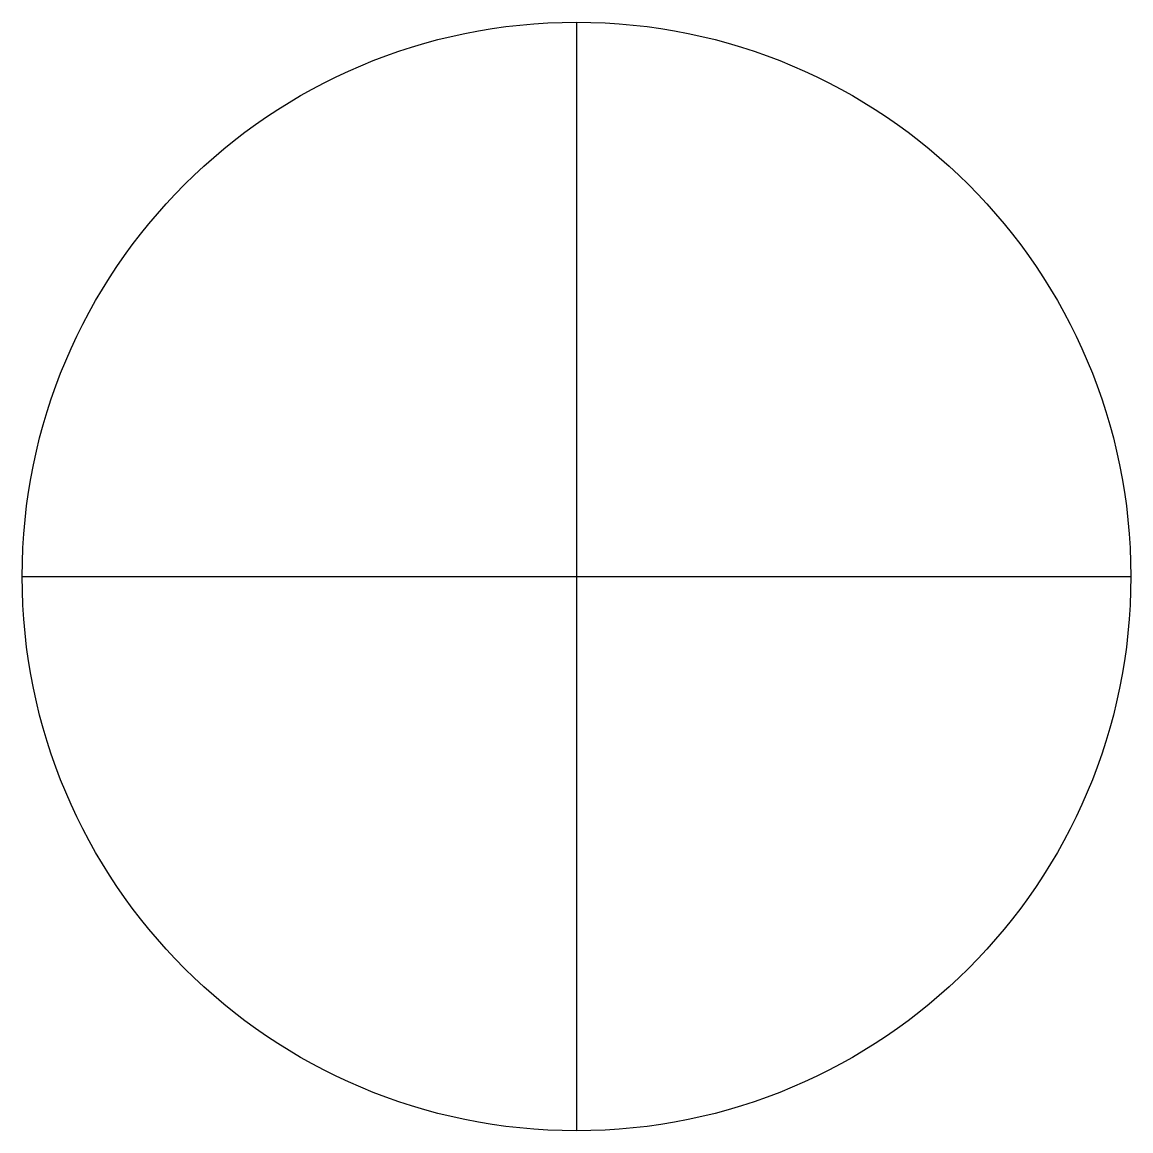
# Model space of a CAD drawing. Header units: millimetres. Extents: x -1 to 1, y -1 to 1.
import ezdxf

# ---------------------------------------------------------------- set-up
doc = ezdxf.new("R2010")
doc.units = ezdxf.units.MM

msp = doc.modelspace()

# ---------------------------------------------------------------- linework, layer by layer
for p, q in [((0, 1), (0, -1)), ((-1, 0), (1, 0))]:
    msp.add_line(p, q)
msp.add_circle((0, 0), 1)

doc.saveas('drawing.dxf')
